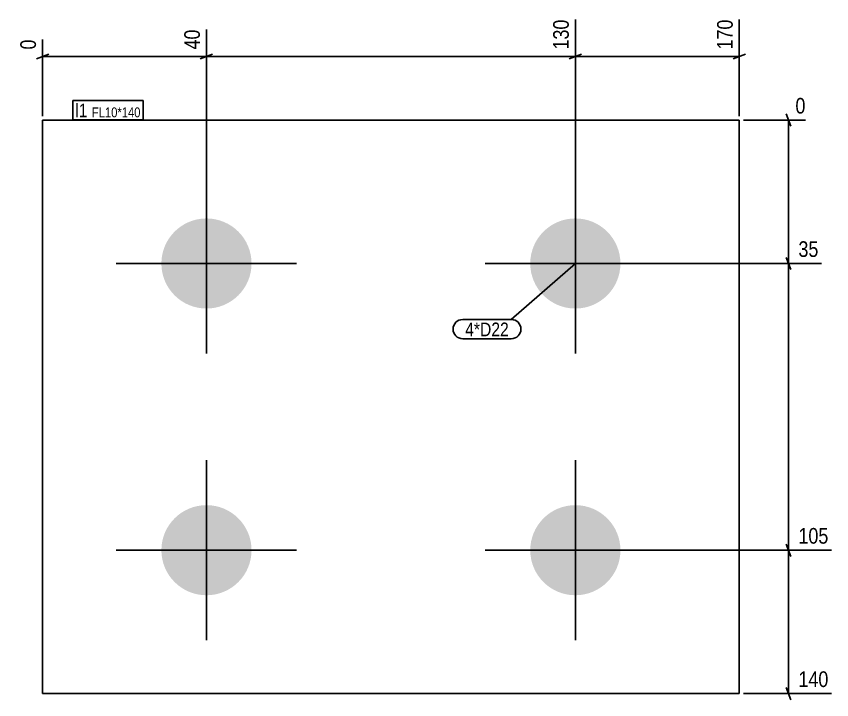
# Model space of a CAD drawing. Header units: millimetres. Extents: x -17 to 10897, y -30 to 186.
# Drawn here: x 10697.9 to 10896.9, y 2.4 to 169.2 of the extents above; entities that cross this region are included whole.
import ezdxf

# ---------------------------------------------------------------- set-up
doc = ezdxf.new("R2010")
doc.units = ezdxf.units.MM
for name, color, linetype in [('MÅLSÆTNING', 7, 'Continuous'), ('STÅL', 7, 'Continuous'), ('TEKST', 7, 'Continuous')]:
    doc.layers.add(name, color=color, linetype=linetype)
doc.styles.add('Arial Narrow', font='ARIALN.TTF', dxfattribs={"height": 0.2})

msp = doc.modelspace()

# ---------------------------------------------------------------- hatches: boundary and pattern name
at = {"layer": 'STÅL', "linetype": 'Continuous'}
for points in [[(10744.34, 97.9, -1), (10744.34, 119.9, -1)], [(10834.34, 97.9, -1), (10834.34, 119.9, -1)], [(10744.34, 27.9, -1), (10744.34, 49.9, -1)], [(10834.34, 27.9, -1), (10834.34, 49.9, -1)]]:
    msp.add_hatch(color=96, dxfattribs=at).paths.add_polyline_path(points)

# ---------------------------------------------------------------- linework, layer by layer
at = {"layer": 'MÅLSÆTNING', "color": 7, "linetype": 'Continuous'}
for p, q in [((10834.34, 109.9), (10834.34, 168.45)), ((10834.34, 109.9), (10834.34, 168.45)), ((10874.34, 144.9), (10874.34, 168.45)), ((10744.34, 109.9), (10744.34, 166.01)), ((10744.34, 109.9), (10744.34, 166.01)), ((10704.34, 144.9), (10704.34, 163.57)), ((10705.84, 160.04), (10702.84, 158.84)), ((10704.34, 159.44), (10744.34, 159.44)), ((10745.84, 160.04), (10742.84, 158.84)), ((10742.84, 158.84), (10745.84, 160.04)), ((10744.34, 159.44), (10834.34, 159.44)), ((10835.84, 160.04), (10832.84, 158.84)), ((10832.84, 158.84), (10835.84, 160.04)), ((10834.34, 159.44), (10874.34, 159.44)), ((10872.84, 158.84), (10875.84, 160.04)), ((10886.94, 142.4), (10885.74, 145.4)), ((10875.34, 143.9), (10890.48, 143.9)), ((10886.34, 108.9), (10886.34, 143.9)), ((10885.74, 110.4), (10886.94, 107.4)), ((10886.94, 107.4), (10885.74, 110.4)), ((10835.34, 108.9), (10894.38, 108.9)), ((10835.34, 108.9), (10894.38, 108.9)), ((10886.34, 38.9), (10886.34, 108.9)), ((10885.74, 40.4), (10886.94, 37.4)), ((10886.94, 37.4), (10885.74, 40.4)), ((10835.34, 38.9), (10896.81, 38.9)), ((10835.34, 38.9), (10896.81, 38.9)), ((10886.34, 3.9), (10886.34, 38.9)), ((10885.74, 5.4), (10886.94, 2.4)), ((10875.34, 3.9), (10896.81, 3.9))]:
    msp.add_line(p, q, dxfattribs=at)
at = {"layer": 'STÅL', "color": 2, "linetype": 'Continuous'}
for p, q in [((10704.34, 3.9), (10704.34, 143.9)), ((10704.34, 143.9), (10874.34, 143.9)), ((10874.34, 143.9), (10874.34, 3.9)), ((10874.34, 3.9), (10704.34, 3.9))]:
    msp.add_line(p, q, dxfattribs=at)
at = {"layer": 'STÅL', "color": 96, "linetype": 'Continuous'}
for p, q in [((10744.34, 86.9), (10744.34, 130.9)), ((10834.34, 86.9), (10834.34, 130.9)), ((10766.34, 108.9), (10722.34, 108.9)), ((10856.34, 108.9), (10812.34, 108.9)), ((10744.34, 16.9), (10744.34, 60.9)), ((10834.34, 16.9), (10834.34, 60.9)), ((10766.34, 38.9), (10722.34, 38.9)), ((10856.34, 38.9), (10812.34, 38.9))]:
    msp.add_line(p, q, dxfattribs=at)

# ---------------------------------------------------------------- wipeouts: each hides what was drawn before it
at = {"color": 0}
msp.add_wipeout([(10818.12, 91.13), (10818.12, 94.63), (10807.46, 94.63), (10807.46, 91.13)], dxfattribs=at).dxf.layer = 'TEKST'

# ---------------------------------------------------------------- next in the draw order: wipeouts: each hides what was drawn before it
at = {"color": 0, "linetype": 'Continuous'}
for points in [[(10833.54, 169.25), (10827.94, 169.25), (10827.94, 160.34), (10833.54, 160.34)], [(10873.54, 169.25), (10867.94, 169.25), (10867.94, 160.34), (10873.54, 160.34)], [(10743.54, 166.81), (10737.94, 166.81), (10737.94, 160.34), (10743.54, 160.34)], [(10703.54, 164.37), (10697.94, 164.37), (10697.94, 160.34), (10703.54, 160.34)], [(10891.28, 144.7), (10891.28, 150.3), (10887.24, 150.3), (10887.24, 144.7)], [(10894.45, 109.7), (10894.45, 115.3), (10887.97, 115.3), (10887.97, 109.7)], [(10896.89, 39.7), (10896.89, 45.3), (10887.97, 45.3), (10887.97, 39.7)], [(10896.89, 4.7), (10896.89, 10.3), (10887.97, 10.3), (10887.97, 4.7)]]:
    msp.add_wipeout(points, dxfattribs=at).dxf.layer = 'MÅLSÆTNING'
at = {"color": 0}
for points in [[(10715.33, 144.6), (10715.33, 148.1), (10712.34, 148.1), (10712.34, 144.6)], [(10728.26, 144.6), (10728.26, 147.1), (10716.38, 147.1), (10716.38, 144.6)], [(10818.12, 91.13), (10818.12, 94.63), (10807.46, 94.63), (10807.46, 91.13)]]:
    msp.add_wipeout(points, dxfattribs=at).dxf.layer = 'TEKST'

# ---------------------------------------------------------------- next in the draw order: linework, layer by layer
at = {"layer": 'TEKST', "color": 7, "linetype": 'Continuous'}
for p, q in [((10834.34, 108.9), (10818.72, 95.23)), ((10806.86, 95.23), (10818.72, 95.23)), ((10806.86, 90.53), (10818.72, 90.53))]:
    msp.add_line(p, q, dxfattribs=at)
for centre, start, end in [((10806.86, 92.88), 90, 270), ((10818.72, 92.88), 270, 90)]:
    msp.add_arc(centre, 2.35, start, end, dxfattribs=at)

# ---------------------------------------------------------------- next in the draw order: texts
at = {"layer": 'MÅLSÆTNING', "color": 3, "linetype": 'Continuous', "style": 'Arial Narrow'}
for s, height, p in [('130', 3.818, (10832.74, 161.14)), ('170', 3.818, (10872.74, 161.14)), ('40', 3.818, (10742.74, 161.14)), ('0', 3.82, (10702.74, 161.14))]:
    msp.add_text(s, height=height, rotation=90.0002, dxfattribs=at).set_placement(p)
for s, height, p in [('0', 3.82, (10888.04, 145.5)), ('35', 3.818, (10888.77, 110.5)), ('105', 3.818, (10888.77, 40.5)), ('140', 3.818, (10888.77, 5.5))]:
    msp.add_text(s, height=height, dxfattribs=at).set_placement(p)
at = {"layer": 'TEKST', "color": 3, "style": 'Arial Narrow'}
msp.add_text('4*D22', height=3.34, dxfattribs=at).set_placement((10807.46, 91.13))

# ---------------------------------------------------------------- next in the draw order: wipeouts: each hides what was drawn before it
at = {"color": 0}
for points in [[(10715.33, 144.6), (10715.33, 148.1), (10712.34, 148.1), (10712.34, 144.6)], [(10728.26, 144.6), (10728.26, 147.1), (10716.38, 147.1), (10716.38, 144.6)]]:
    msp.add_wipeout(points, dxfattribs=at).dxf.layer = 'TEKST'

# ---------------------------------------------------------------- next in the draw order: linework, layer by layer
at = {"layer": 'TEKST', "color": 7, "linetype": 'Continuous'}
for p, q in [((10711.74, 148.7), (10728.86, 148.7)), ((10711.74, 144), (10711.74, 148.7)), ((10728.86, 144), (10728.86, 148.7)), ((10711.74, 144), (10728.86, 144))]:
    msp.add_line(p, q, dxfattribs=at)

# ---------------------------------------------------------------- next in the draw order: texts
at = {"layer": 'TEKST', "color": 3, "style": 'Arial Narrow'}
for s, height, p in [('l1', 3.34, (10712.34, 144.6)), ('FL10*140', 2.386, (10716.38, 144.6))]:
    msp.add_text(s, height=height, dxfattribs=at).set_placement(p)

doc.saveas('drawing.dxf')
